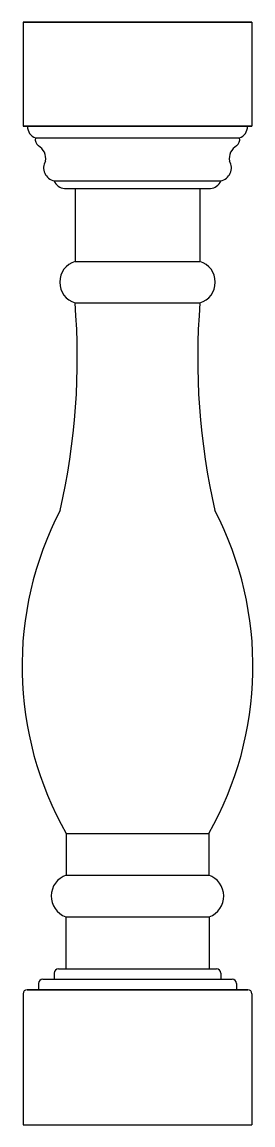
# Model space of a CAD drawing. Header units: metres. Extents: x 512 to 623, y -262 to 268.
import ezdxf

# ---------------------------------------------------------------- set-up
doc = ezdxf.new("R2010")
doc.units = ezdxf.units.M

msp = doc.modelspace()

# ---------------------------------------------------------------- linework, layer by layer
for p, q in [((622.35, 268.49), (512.35, 268.49)), ((512.35, 268.49), (622.35, 268.49)), ((512.35, 268.49), (512.35, 218.49)), ((622.35, 268.49), (622.35, 218.49)), ((622.35, 268.49), (622.35, 218.49)), ((622.35, 218.49), (512.35, 218.49)), ((512.35, 218.49), (622.35, 218.49)), ((518.35, 212.86), (616.35, 212.86)), ((527.35, 192.19), (607.35, 192.19)), ((532.35, 188.49), (602.35, 188.49)), ((537.35, 188.49), (537.35, 153.49)), ((537.35, 188.49), (537.35, 153.49)), ((537.35, 188.49), (537.35, 153.49)), ((597.35, 188.49), (597.35, 153.49)), ((597.35, 188.49), (597.35, 153.49)), ((597.35, 188.49), (597.35, 153.49)), ((537.35, 153.49), (597.35, 153.49)), ((537.35, 133.49), (597.35, 133.49)), ((533.13, -121.5), (533.13, -141.51)), ((533.13, -121.51), (601.56, -121.51)), ((601.56, -121.5), (601.56, -141.51)), ((533.13, -141.51), (601.56, -141.51)), ((532.85, -161.49), (532.85, -186.25)), ((532.85, -161.51), (601.84, -161.51)), ((601.84, -161.49), (601.84, -186.25)), ((527.35, -188.51), (527.35, -191.51)), ((529.35, -186.51), (605.35, -186.51)), ((607.35, -188.51), (607.35, -191.51)), ((519.85, -193.51), (519.85, -196.51)), ((521.85, -191.51), (612.85, -191.51)), ((614.85, -193.51), (614.85, -196.51)), ((512.35, -198.51), (512.35, -261.51)), ((620.35, -196.51), (514.35, -196.51)), ((514.35, -196.51), (620.35, -196.51)), ((622.35, -198.51), (622.35, -261.51)), ((512.35, -261.51), (622.35, -261.51))]:
    msp.add_line(p, q)
for centre, radius, start, end in [((520.22, 218.27), 5.72, 178.52, 250.92), ((614.48, 218.27), 5.72, 289.08, 1.48), ((521.69, 211.94), 3.47, 164.67, 235.93), ((613, 211.94), 3.47, 304.07, 15.33), ((516.07, 202.9), 7.19, 350.12, 59.19), ((618.63, 202.9), 7.19, 120.81, 189.88), ((528.52, 198.38), 6.3, 148.54, 259.28), ((606.18, 198.38), 6.3, 280.72, 31.46), ((532.73, 194.24), 5.76, 200.79, 266.17), ((601.96, 194.24), 5.76, 273.83, 339.21), ((540.45, 143.49), 10.47, 107.26, 252.74), ((594.24, 143.49), 10.47, 287.26, 72.74), ((210.09, 107.01), 328.33, 347.11, 4.63), ((924.61, 107.01), 328.33, 175.37, 192.89), ((674.5, -41.12), 162.62, 152.58, 209.62), ((460.2, -41.12), 162.62, 330.38, 27.42), ((536.45, -151.55), 10.58, 108.31, 250.08), ((598.24, -151.55), 10.58, 289.92, 71.69), ((529.35, -188.51), 2, 90, 180), ((605.35, -188.51), 2, 360, 90), ((521.85, -193.51), 2, 90, 180), ((612.85, -193.51), 2, 360, 90), ((514.35, -198.51), 2, 90, 180), ((620.35, -198.51), 2, 0, 90)]:
    msp.add_arc(centre, radius, start, end)

doc.saveas('drawing.dxf')
